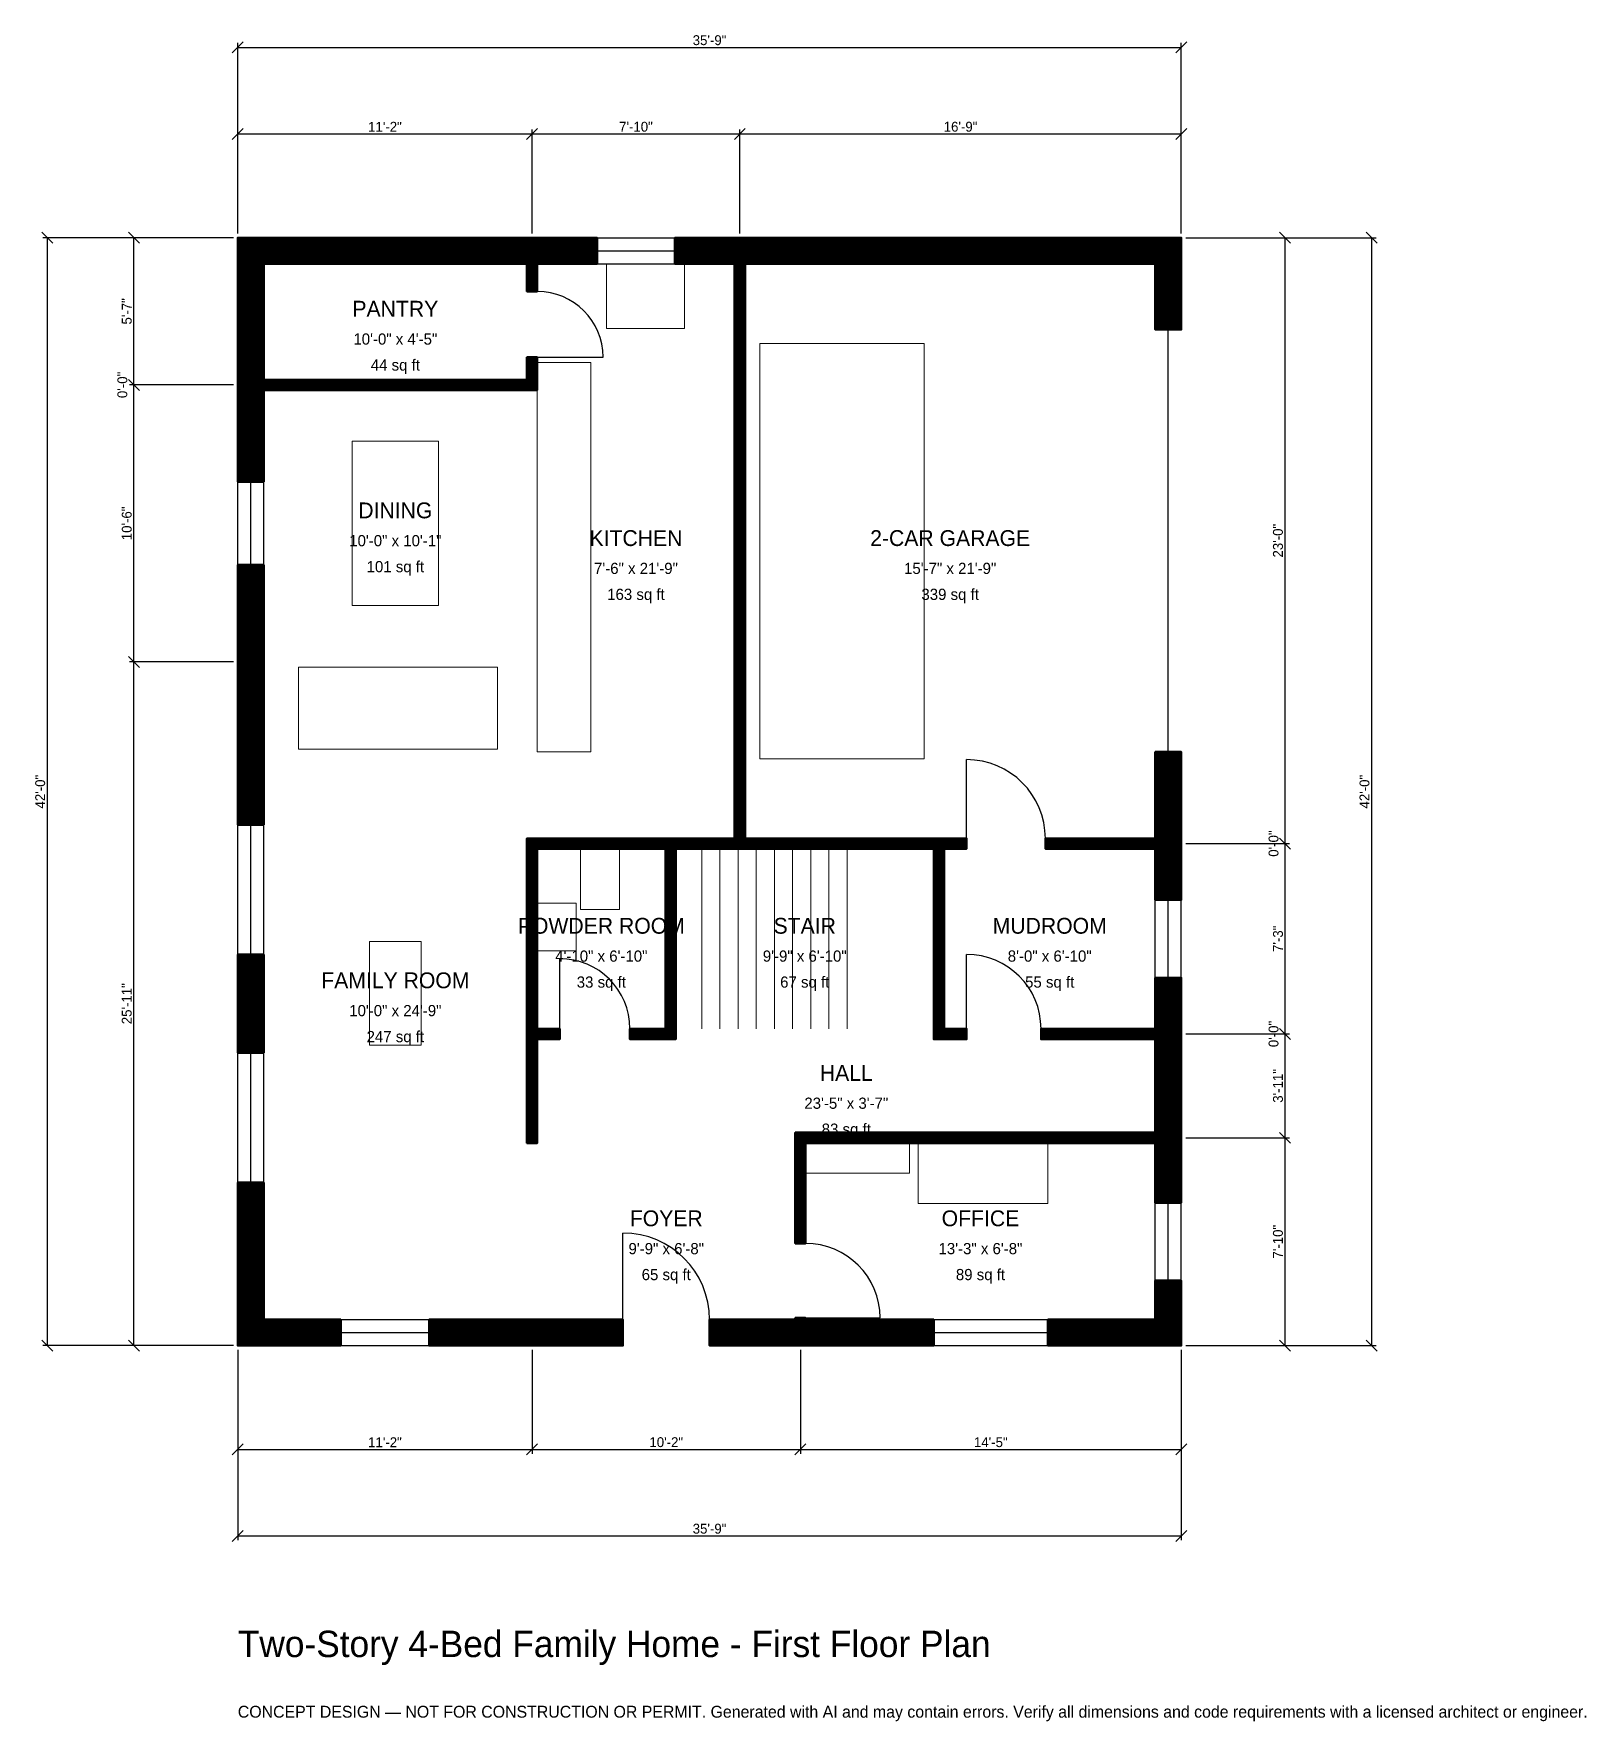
# Model space of a CAD drawing. Header units: inches. Extents: x -93 to 613, y -171 to 597.
import ezdxf
from ezdxf.enums import TextEntityAlignment as Align

# ---------------------------------------------------------------- set-up
doc = ezdxf.new("R2010")
doc.units = ezdxf.units.IN
doc.header["$MEASUREMENT"] = 0
doc.linetypes.add('DASHED', pattern=[0.6, 0.5, -0.1])
for name, color, linetype, lineweight in [('A-ANNO-DIMS', 1, 'Continuous', 13), ('A-ANNO-TEXT', 7, 'Continuous', 18), ('A-AREA-IDEN', 7, 'Continuous', 18), ('A-DOOR', 2, 'Continuous', 25), ('A-FLOR-FIXT', 9, 'Continuous', 13), ('A-FLOR-STRS', 3, 'Continuous', 18), ('A-FURN', 9, 'Continuous', 13), ('A-GLAZ', 4, 'Continuous', 25), ('A-WALL', 7, 'Continuous', 50), ('A-WALL-PATT', 8, 'Continuous', 13)]:
    doc.layers.add(name, color=color, linetype=linetype, lineweight=lineweight)
doc.dimstyles.new('PLAN', dxfattribs={"dimtxt": 4.5, "dimasz": 3, "dimexe": 2, "dimexo": 2, "dimgap": 1, "dimtad": 1, "dimdec": 0, "dimlunit": 4, "dimtsz": 2.5, "dimcen": 2.5, "dimclrd": 1, "dimclre": 1, "dimazin": 3, "dimtfac": 1, "dimtmove": 0, "dimatfit": 3})

msp = doc.modelspace()

# ---------------------------------------------------------------- hatches: boundary and pattern name
at = {"layer": 'A-WALL-PATT'}
h = msp.add_hatch(dxfattribs=at)
h.set_pattern_fill('ANSI31', color=8, scale=0.8)
h.paths.add_polyline_path([(253.5433, 0), (253.5433, 0), (250, 0), (214.5669, 0), (214.5669, 11.811), (250, 11.811), (253.5433, 11.811), (253.5433, 12.5984), (258.2677, 12.5984), (258.2677, 11.811), (261.811, 11.811), (316.5354, 11.811), (316.5354, 0), (261.811, 0), (258.2677, 0), (258.2677, 0), (253.5433, 0)])
h.paths.add_polyline_path([(139.7638, 0), (127.9528, 0), (87.0079, 0), (87.0079, 11.811), (127.9528, 11.811), (139.7638, 11.811), (175.1969, 11.811), (175.1969, 0), (139.7638, 0)])
h.paths.add_polyline_path([(11.811, 0), (11.811, 0), (0, 0), (0, 0), (0, 0), (0, 0), (0, 11.811), (0, 11.811), (0, 74.147), (11.811, 74.147), (11.811, 11.811), (46.8504, 11.811), (46.8504, 0), (11.811, 0)])
h.paths.add_polyline_path([(0, 177.8215), (11.811, 177.8215), (11.811, 133.2021), (0, 133.2021), (0, 177.8215)])
h.paths.add_polyline_path([(0, 305.1181), (0, 316.9291), (0, 355.1181), (11.811, 355.1181), (11.811, 316.9291), (11.811, 305.1181), (11.811, 236.8766), (0, 236.8766), (0, 305.1181)])
h.paths.add_polyline_path([(0, 431.1024), (0, 434.6457), (0, 434.6457), (0, 439.3701), (0, 439.3701), (0, 442.9134), (0, 492.126), (0, 492.126), (0, 503.937), (0, 503.937), (0, 503.937), (11.811, 503.937), (11.811, 503.937), (127.9528, 503.937), (127.9528, 503.937), (131.4961, 503.937), (131.4961, 503.937), (136.2205, 503.937), (136.2205, 503.937), (163.3858, 503.937), (163.3858, 492.126), (139.7638, 492.126), (139.7638, 492.126), (136.2205, 492.126), (136.2205, 479.5276), (131.4961, 479.5276), (131.4961, 492.126), (11.811, 492.126), (11.811, 442.9134), (11.811, 439.3701), (131.4961, 439.3701), (131.4961, 449.6063), (136.2205, 449.6063), (136.2205, 439.3701), (136.2205, 434.6457), (136.2205, 434.6457), (131.4961, 434.6457), (131.4961, 434.6457), (11.811, 434.6457), (11.811, 431.1024), (11.811, 392.9134), (0, 392.9134), (0, 431.1024)])
h.paths.add_polyline_path([(222.4409, 503.937), (225.9843, 503.937), (225.9843, 503.937), (230.7087, 503.937), (230.7087, 503.937), (234.252, 503.937), (417.3228, 503.937), (417.3228, 503.937), (429.1339, 503.937), (429.1339, 503.937), (429.1339, 503.937), (429.1339, 492.126), (429.1339, 492.126), (429.1339, 462.2047), (417.3228, 462.2047), (417.3228, 492.126), (234.252, 492.126), (230.7087, 492.126), (230.7087, 230.7087), (316.5354, 230.7087), (321.2598, 230.7087), (331.4961, 230.7087), (331.4961, 225.9843), (321.2598, 225.9843), (321.2598, 144.0945), (331.4961, 144.0945), (331.4961, 139.3701), (316.5354, 139.3701), (316.5354, 139.3701), (316.5354, 144.0945), (316.5354, 225.9843), (230.7087, 225.9843), (230.7087, 225.9843), (225.9843, 225.9843), (225.9843, 225.9843), (199.2126, 225.9843), (199.2126, 144.0945), (199.2126, 139.3701), (199.2126, 139.3701), (178.3465, 139.3701), (178.3465, 144.0945), (194.4882, 144.0945), (194.4882, 225.9843), (136.2205, 225.9843), (136.2205, 144.0945), (146.4567, 144.0945), (146.4567, 139.3701), (136.2205, 139.3701), (136.2205, 92.126), (131.4961, 92.126), (131.4961, 139.3701), (131.4961, 139.3701), (131.4961, 144.0945), (131.4961, 225.9843), (131.4961, 230.7087), (136.2205, 230.7087), (194.4882, 230.7087), (199.2126, 230.7087), (225.9843, 230.7087), (225.9843, 492.126), (222.4409, 492.126), (198.8189, 492.126), (198.8189, 503.937), (222.4409, 503.937)])
h.paths.add_polyline_path([(429.1339, 234.252), (429.1339, 230.7087), (429.1339, 230.7087), (429.1339, 225.9843), (429.1339, 225.9843), (429.1339, 222.4409), (429.1339, 202.7559), (417.3228, 202.7559), (417.3228, 222.4409), (417.3228, 225.9843), (367.3228, 225.9843), (367.3228, 230.7087), (417.3228, 230.7087), (417.3228, 234.252), (417.3228, 270.0787), (429.1339, 270.0787), (429.1339, 234.252)])
h.paths.add_polyline_path([(429.1339, 147.6378), (429.1339, 147.6378), (429.1339, 144.0945), (429.1339, 144.0945), (429.1339, 139.3701), (429.1339, 139.3701), (429.1339, 100.3937), (429.1339, 96.8504), (429.1339, 96.8504), (429.1339, 92.126), (429.1339, 92.126), (429.1339, 88.5827), (429.1339, 64.9606), (417.3228, 64.9606), (417.3228, 88.5827), (417.3228, 92.126), (258.2677, 92.126), (258.2677, 46.4567), (253.5433, 46.4567), (253.5433, 92.126), (253.5433, 96.8504), (258.2677, 96.8504), (417.3228, 96.8504), (417.3228, 100.3937), (417.3228, 135.8268), (417.3228, 135.8268), (417.3228, 139.3701), (365.3543, 139.3701), (365.3543, 144.0945), (417.3228, 144.0945), (417.3228, 167.3228), (429.1339, 167.3228), (429.1339, 147.6378)])
h.paths.add_polyline_path([(429.1339, 11.811), (429.1339, 11.811), (429.1339, 0), (429.1339, 0), (429.1339, 0), (429.1339, 0), (417.3228, 0), (417.3228, 0), (368.5039, 0), (368.5039, 11.811), (417.3228, 11.811), (417.3228, 29.5276), (429.1339, 29.5276), (429.1339, 11.811)])

# ---------------------------------------------------------------- linework, layer by layer
at = {"layer": 'A-DOOR', "linetype": 'DASHED'}
msp.add_line((423.2283, 270.0787), (423.2283, 462.2047), dxfattribs=at)
at = {"layer": 'A-DOOR'}
for p, q in [((136.2205, 449.6063), (166.1417, 449.6063)), ((331.4961, 230.7087), (331.4961, 266.5354)), ((331.4961, 144.0945), (331.4961, 177.9528)), ((146.4567, 144.0945), (146.4567, 175.9843)), ((175.1969, 11.811), (175.1969, 51.1811)), ((258.2677, 12.5984), (292.126, 12.5984))]:
    msp.add_line(p, q, dxfattribs=at)
for centre, radius in [((136.2205, 449.6063), 29.9213), ((331.4961, 230.7087), 35.8268), ((331.4961, 144.0945), 33.8583), ((146.4567, 144.0945), 31.8898), ((175.1969, 11.811), 39.3701), ((258.2677, 12.5984), 33.8583)]:
    msp.add_arc(centre, radius, 0, 90, dxfattribs=at)
at = {"layer": 'A-FLOR-FIXT'}
for points in [[(136.2205, 270.0787), (160.6299, 270.0787), (160.6299, 447.2441), (136.2205, 447.2441)], [(155.9055, 198.4252), (173.622, 198.4252), (173.622, 225.9843), (155.9055, 225.9843)], [(136.2205, 179.5276), (153.937, 179.5276), (153.937, 201.1811), (136.2205, 201.1811)]]:
    msp.add_lwpolyline(points, close=True, dxfattribs=at)
at = {"layer": 'A-FLOR-STRS'}
for p, q in [((211.0236, 144.0945), (211.0236, 225.9843)), ((219.2913, 144.0945), (219.2913, 225.9843)), ((227.5591, 144.0945), (227.5591, 225.9843)), ((235.8268, 144.0945), (235.8268, 225.9843)), ((244.0945, 144.0945), (244.0945, 225.9843)), ((252.3622, 144.0945), (252.3622, 225.9843)), ((260.6299, 144.0945), (260.6299, 225.9843)), ((268.8976, 144.0945), (268.8976, 225.9843)), ((277.1654, 144.0945), (277.1654, 225.9843))]:
    msp.add_line(p, q, dxfattribs=at)
at = {"layer": 'A-FURN'}
for points in [[(167.7165, 462.5984), (203.1496, 462.5984), (203.1496, 492.126), (167.7165, 492.126)], [(237.4016, 266.9291), (312.2047, 266.9291), (312.2047, 455.9055), (237.4016, 455.9055)], [(51.9685, 336.6142), (91.3386, 336.6142), (91.3386, 411.4173), (51.9685, 411.4173)], [(27.5591, 271.2598), (118.1102, 271.2598), (118.1102, 308.6614), (27.5591, 308.6614)], [(59.8425, 136.6142), (83.4646, 136.6142), (83.4646, 183.8583), (59.8425, 183.8583)], [(258.2677, 78.3465), (305.5118, 78.3465), (305.5118, 92.126), (258.2677, 92.126)], [(309.4488, 64.5669), (368.5039, 64.5669), (368.5039, 92.126), (309.4488, 92.126)]]:
    msp.add_lwpolyline(points, close=True, dxfattribs=at)
at = {"layer": 'A-GLAZ'}
for p, q in [((163.3858, 503.937), (198.8189, 503.937)), ((163.3858, 498.0315), (198.8189, 498.0315)), ((163.3858, 492.126), (198.8189, 492.126)), ((0, 355.1181), (0, 392.9134)), ((5.9055, 355.1181), (5.9055, 392.9134)), ((11.811, 355.1181), (11.811, 392.9134)), ((0, 177.8215), (0, 236.8766)), ((5.9055, 177.8215), (5.9055, 236.8766)), ((11.811, 177.8215), (11.811, 236.8766)), ((417.3228, 167.3228), (417.3228, 202.7559)), ((423.2283, 167.3228), (423.2283, 202.7559)), ((429.1339, 167.3228), (429.1339, 202.7559)), ((0, 74.147), (0, 133.2021)), ((5.9055, 74.147), (5.9055, 133.2021)), ((11.811, 74.147), (11.811, 133.2021)), ((417.3228, 29.5276), (417.3228, 64.9606)), ((423.2283, 29.5276), (423.2283, 64.9606)), ((429.1339, 29.5276), (429.1339, 64.9606)), ((46.8504, 11.811), (87.0079, 11.811)), ((316.5354, 11.811), (368.5039, 11.811)), ((46.8504, 5.9055), (87.0079, 5.9055)), ((46.8504, 0), (87.0079, 0)), ((316.5354, 5.9055), (368.5039, 5.9055)), ((316.5354, 0), (368.5039, 0))]:
    msp.add_line(p, q, dxfattribs=at)
at = {"layer": 'A-WALL'}
for points in [[(0, 431.1024), (0, 434.6457), (0, 434.6457), (0, 439.3701), (0, 439.3701), (0, 442.9134), (0, 492.126), (0, 492.126), (0, 503.937), (0, 503.937), (0, 503.937), (11.811, 503.937), (11.811, 503.937), (127.9528, 503.937), (127.9528, 503.937), (131.4961, 503.937), (131.4961, 503.937), (136.2205, 503.937), (136.2205, 503.937), (163.3858, 503.937), (163.3858, 492.126), (139.7638, 492.126), (139.7638, 492.126), (136.2205, 492.126), (136.2205, 479.5276), (131.4961, 479.5276), (131.4961, 492.126), (11.811, 492.126), (11.811, 442.9134), (11.811, 439.3701), (131.4961, 439.3701), (131.4961, 449.6063), (136.2205, 449.6063), (136.2205, 439.3701), (136.2205, 434.6457), (136.2205, 434.6457), (131.4961, 434.6457), (131.4961, 434.6457), (11.811, 434.6457), (11.811, 431.1024), (11.811, 392.9134), (0, 392.9134), (0, 431.1024)], [(222.4409, 503.937), (225.9843, 503.937), (225.9843, 503.937), (230.7087, 503.937), (230.7087, 503.937), (234.252, 503.937), (417.3228, 503.937), (417.3228, 503.937), (429.1339, 503.937), (429.1339, 503.937), (429.1339, 503.937), (429.1339, 492.126), (429.1339, 492.126), (429.1339, 462.2047), (417.3228, 462.2047), (417.3228, 492.126), (234.252, 492.126), (230.7087, 492.126), (230.7087, 230.7087), (316.5354, 230.7087), (321.2598, 230.7087), (331.4961, 230.7087), (331.4961, 225.9843), (321.2598, 225.9843), (321.2598, 144.0945), (331.4961, 144.0945), (331.4961, 139.3701), (316.5354, 139.3701), (316.5354, 139.3701), (316.5354, 144.0945), (316.5354, 225.9843), (230.7087, 225.9843), (230.7087, 225.9843), (225.9843, 225.9843), (225.9843, 225.9843), (199.2126, 225.9843), (199.2126, 144.0945), (199.2126, 139.3701), (199.2126, 139.3701), (178.3465, 139.3701), (178.3465, 144.0945), (194.4882, 144.0945), (194.4882, 225.9843), (136.2205, 225.9843), (136.2205, 144.0945), (146.4567, 144.0945), (146.4567, 139.3701), (136.2205, 139.3701), (136.2205, 92.126), (131.4961, 92.126), (131.4961, 139.3701), (131.4961, 139.3701), (131.4961, 144.0945), (131.4961, 225.9843), (131.4961, 230.7087), (136.2205, 230.7087), (194.4882, 230.7087), (199.2126, 230.7087), (225.9843, 230.7087), (225.9843, 492.126), (222.4409, 492.126), (198.8189, 492.126), (198.8189, 503.937), (222.4409, 503.937)], [(0, 305.1181), (0, 316.9291), (0, 355.1181), (11.811, 355.1181), (11.811, 316.9291), (11.811, 305.1181), (11.811, 236.8766), (0, 236.8766), (0, 305.1181)], [(429.1339, 234.252), (429.1339, 230.7087), (429.1339, 230.7087), (429.1339, 225.9843), (429.1339, 225.9843), (429.1339, 222.4409), (429.1339, 202.7559), (417.3228, 202.7559), (417.3228, 222.4409), (417.3228, 225.9843), (367.3228, 225.9843), (367.3228, 230.7087), (417.3228, 230.7087), (417.3228, 234.252), (417.3228, 270.0787), (429.1339, 270.0787), (429.1339, 234.252)], [(0, 177.8215), (11.811, 177.8215), (11.811, 133.2021), (0, 133.2021), (0, 177.8215)], [(429.1339, 147.6378), (429.1339, 147.6378), (429.1339, 144.0945), (429.1339, 144.0945), (429.1339, 139.3701), (429.1339, 139.3701), (429.1339, 100.3937), (429.1339, 96.8504), (429.1339, 96.8504), (429.1339, 92.126), (429.1339, 92.126), (429.1339, 88.5827), (429.1339, 64.9606), (417.3228, 64.9606), (417.3228, 88.5827), (417.3228, 92.126), (258.2677, 92.126), (258.2677, 46.4567), (253.5433, 46.4567), (253.5433, 92.126), (253.5433, 96.8504), (258.2677, 96.8504), (417.3228, 96.8504), (417.3228, 100.3937), (417.3228, 135.8268), (417.3228, 135.8268), (417.3228, 139.3701), (365.3543, 139.3701), (365.3543, 144.0945), (417.3228, 144.0945), (417.3228, 167.3228), (429.1339, 167.3228), (429.1339, 147.6378)], [(11.811, 0), (11.811, 0), (0, 0), (0, 0), (0, 0), (0, 0), (0, 11.811), (0, 11.811), (0, 74.147), (11.811, 74.147), (11.811, 11.811), (46.8504, 11.811), (46.8504, 0), (11.811, 0)], [(429.1339, 11.811), (429.1339, 11.811), (429.1339, 0), (429.1339, 0), (429.1339, 0), (429.1339, 0), (417.3228, 0), (417.3228, 0), (368.5039, 0), (368.5039, 11.811), (417.3228, 11.811), (417.3228, 29.5276), (429.1339, 29.5276), (429.1339, 11.811)], [(139.7638, 0), (127.9528, 0), (87.0079, 0), (87.0079, 11.811), (127.9528, 11.811), (139.7638, 11.811), (175.1969, 11.811), (175.1969, 0), (139.7638, 0)], [(253.5433, 0), (253.5433, 0), (250, 0), (214.5669, 0), (214.5669, 11.811), (250, 11.811), (253.5433, 11.811), (253.5433, 12.5984), (258.2677, 12.5984), (258.2677, 11.811), (261.811, 11.811), (316.5354, 11.811), (316.5354, 0), (261.811, 0), (258.2677, 0), (258.2677, 0), (253.5433, 0)]]:
    msp.add_lwpolyline(points, close=True, dxfattribs=at)

# ---------------------------------------------------------------- texts
at = {"layer": 'A-ANNO-TEXT'}
for s, height, p in [('Two-Story 4-Bed Family Home - First Floor Plan', 12, (0, -141.7323)), ('CONCEPT DESIGN — NOT FOR CONSTRUCTION OR PERMIT. Generated with AI and may contain errors. Verify all dimensions and code requirements with a licensed architect or engineer.', 5.4, (0, -169.2913))]:
    msp.add_text(s, height=height, dxfattribs=at).set_placement(p)
at = {"layer": 'A-AREA-IDEN'}
for s, height, p in [('PANTRY', 7.2, (71.6535, 471.6535)), ('10\'-0" x 4\'-5"', 5.1, (71.6535, 457.874)), ('44 sq ft', 5.1, (71.6535, 446.063)), ('DINING', 7.2, (71.6535, 379.9213)), ('10\'-0" x 10\'-1"', 5.1, (71.6535, 366.1417)), ('KITCHEN', 7.2, (181.1024, 367.3228)), ('2-CAR GARAGE', 7.2, (324.0157, 367.3228)), ('101 sq ft', 5.1, (71.6535, 354.3307)), ('7\'-6" x 21\'-9"', 5.1, (181.1024, 353.5433)), ('15\'-7" x 21\'-9"', 5.1, (324.0157, 353.5433)), ('163 sq ft', 5.1, (181.1024, 341.7323)), ('339 sq ft', 5.1, (324.0157, 341.7323)), ('POWDER ROOM', 7.2, (165.3543, 190.9449)), ('STAIR', 7.2, (257.874, 190.9449)), ('MUDROOM', 7.2, (369.2913, 190.9449)), ('4\'-10" x 6\'-10"', 5.1, (165.3543, 177.1654)), ('9\'-9" x 6\'-10"', 5.1, (257.874, 177.1654)), ('8\'-0" x 6\'-10"', 5.1, (369.2913, 177.1654)), ('FAMILY ROOM', 7.2, (71.6535, 166.1417)), ('33 sq ft', 5.1, (165.3543, 165.3543)), ('67 sq ft', 5.1, (257.874, 165.3543)), ('55 sq ft', 5.1, (369.2913, 165.3543)), ('10\'-0" x 24\'-9"', 5.1, (71.6535, 152.3622)), ('247 sq ft', 5.1, (71.6535, 140.5512)), ('HALL', 7.2, (276.7717, 124.0157)), ('23\'-5" x 3\'-7"', 5.1, (276.7717, 110.2362)), ('83 sq ft', 5.1, (276.7717, 98.4252)), ('FOYER', 7.2, (194.8819, 57.874)), ('OFFICE', 7.2, (337.7953, 57.874)), ('9\'-9" x 6\'-8"', 5.1, (194.8819, 44.0945)), ('13\'-3" x 6\'-8"', 5.1, (337.7953, 44.0945)), ('65 sq ft', 5.1, (194.8819, 32.2835)), ('89 sq ft', 5.1, (337.7953, 32.2835))]:
    msp.add_text(s, height=height, dxfattribs=at).set_placement(p, align=Align.MIDDLE_CENTER)

# ---------------------------------------------------------------- dimensions: what is measured, and where the dimension line sits
at = {"layer": 'A-ANNO-DIMS'}
for base, p1, p2, text in [((0, 590.5512), (0, 503.937), (429.1339, 503.937), '35\'-9"'), ((0, 551.1811), (0, 503.937), (133.8583, 503.937), '11\'-2"'), ((133.8583, 551.1811), (133.8583, 503.937), (228.3465, 503.937), '7\'-10"'), ((228.3465, 551.1811), (228.3465, 503.937), (429.1339, 503.937), '16\'-9"'), ((0, -47.2441), (0, 0), (133.8583, 0), '11\'-2"'), ((0, -86.6142), (0, 0), (429.1339, 0), '35\'-9"'), ((133.8583, -47.2441), (133.8583, 0), (255.9055, 0), '10\'-2"'), ((255.9055, -47.2441), (255.9055, 0), (429.1339, 0), '14\'-5"')]:
    msp.add_linear_dim(base=base, p1=p1, p2=p2, text=text, dimstyle='PLAN', dxfattribs=at).render()
for base, p1, p2, text in [((-86.6142, 0), (0, 0), (0, 503.937), '42\'-0"'), ((-47.2441, 437.0079), (0, 437.0079), (0, 503.937), '5\'-7"'), ((476.378, 228.3465), (429.1339, 228.3465), (429.1339, 503.937), '23\'-0"'), ((515.748, 0), (429.1339, 0), (429.1339, 503.937), '42\'-0"'), ((-47.2441, 437.0079), (0, 437.0079), (0, 437.0079), '0\'-0"'), ((-47.2441, 311.0236), (0, 311.0236), (0, 437.0079), '10\'-6"'), ((-47.2441, 0), (0, 0), (0, 311.0236), '25\'-11"'), ((476.378, 228.3465), (429.1339, 228.3465), (429.1339, 228.3465), '0\'-0"'), ((476.378, 141.7323), (429.1339, 141.7323), (429.1339, 228.3465), '7\'-3"'), ((476.378, 141.7323), (429.1339, 141.7323), (429.1339, 141.7323), '0\'-0"'), ((476.378, 94.4882), (429.1339, 94.4882), (429.1339, 141.7323), '3\'-11"'), ((476.378, 0), (429.1339, 0), (429.1339, 94.4882), '7\'-10"')]:
    msp.add_linear_dim(base=base, p1=p1, p2=p2, angle=90, text=text, dimstyle='PLAN', dxfattribs=at).render()

doc.saveas('drawing.dxf')
